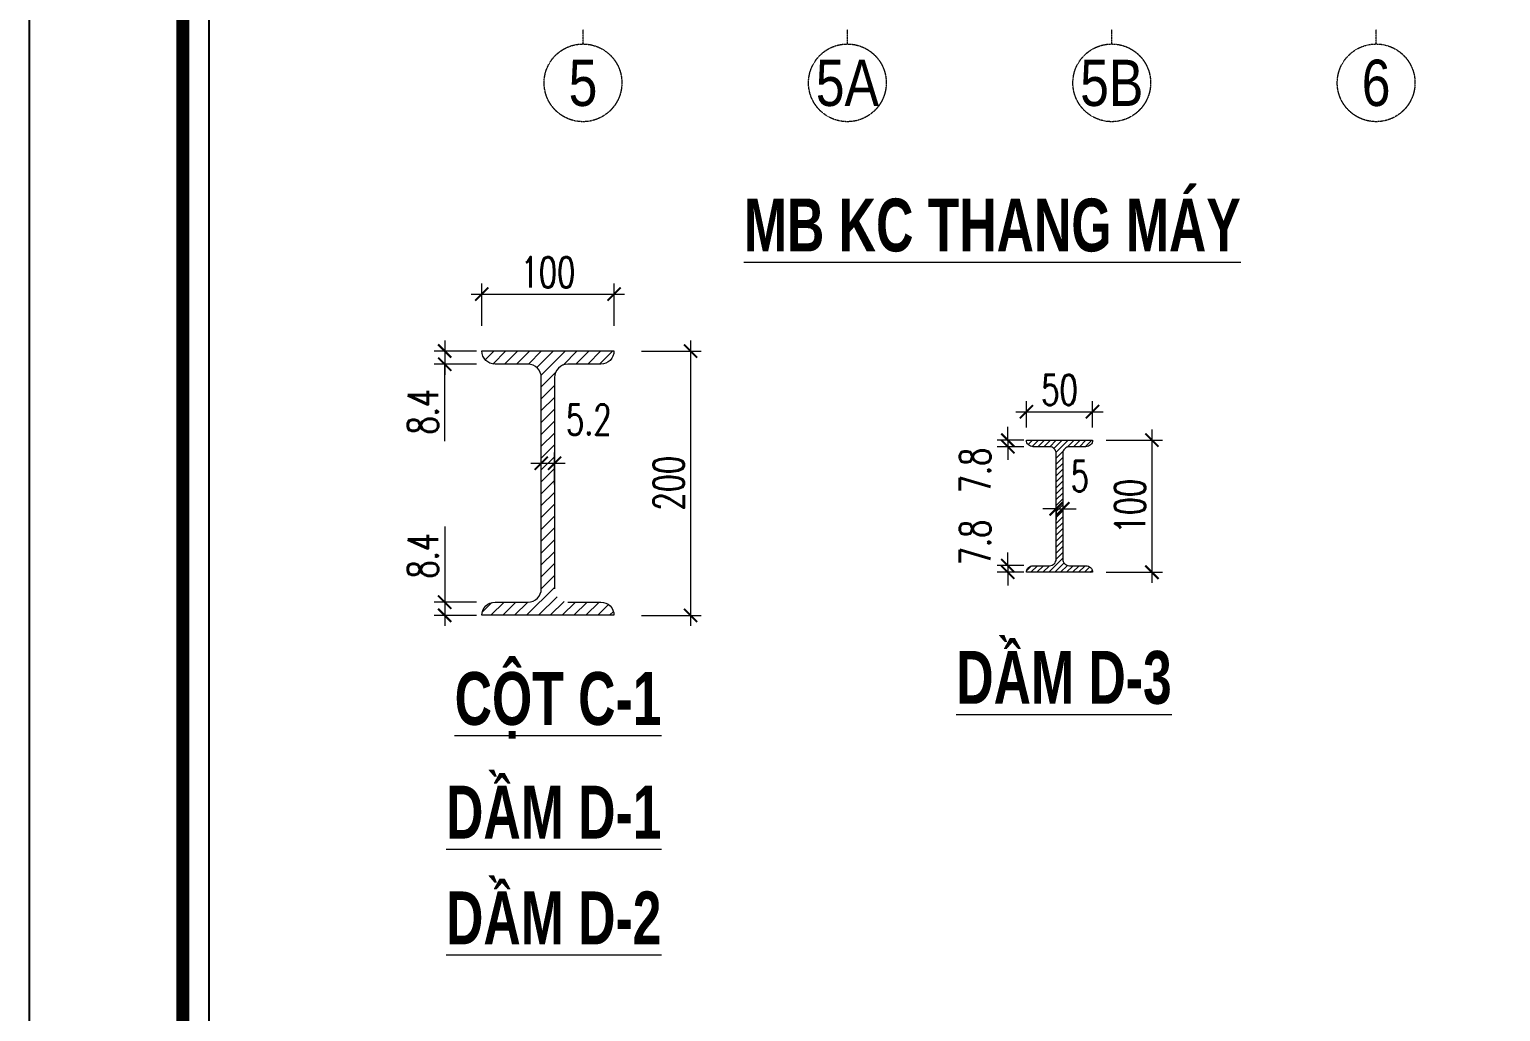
# Model space of a CAD drawing. Header units: millimetres. Extents: x 61738 to 439738, y 60858 to 151243.
# Drawn here: x 355738 to 366868, y 94061 to 101492 of the extents above; entities that cross this region are included whole.
import ezdxf
from ezdxf.enums import TextEntityAlignment as Align

# ---------------------------------------------------------------- set-up
doc = ezdxf.new("R2010")
doc.units = ezdxf.units.MM
doc.linetypes.add('CENTER', pattern=[2, 1.25, -0.25, 0.25, -0.25])
for name, color, linetype, lineweight in [('10-TEXT', 4, 'Continuous', 15), ('3-THAY', 7, 'Continuous', 18), ('6-TRUC', 8, 'CENTER', 9), ('7-HATCH', 8, 'Continuous', 13), ('8-DIM', 8, 'Continuous', 15), ('TEXT', 7, 'Continuous', 25)]:
    doc.layers.add(name, color=color, linetype=linetype, lineweight=lineweight)
doc.layers.add('Khungbo', color=32, linetype='Continuous')
doc.layers.add('KICHTHUOC', color=8, linetype='Continuous')
doc.styles.add('A3 - Text 3.5', font='VnArialH.TTF', dxfattribs={"width": 0.8, "height": 350})
doc.styles.add('A3-Text 2.3', font='vnsimli.shx', dxfattribs={"width": 0.7, "height": 230, "bigfont": 'vn.shx'})
doc.styles.add('T3', font='VnArialH-Bold.TTF', dxfattribs={"width": 0.9})
doc.dimstyles.new('A3-1-100x10', dxfattribs={"dimtxt": 230, "dimasz": 100, "dimexe": 80, "dimexo": 0, "dimgap": 50, "dimtad": 1, "dimdec": 0, "dimlfac": 0.1, "dimdsep": 49, "dimtxsty": 'A3-Text 2.3', "dimblk": 'ARCHTICK', "dimcen": 10, "dimdle": 80, "dimclrd": 8, "dimclre": 8, "dimclrt": 2, "dimadec": 0, "dimazin": 2, "dimtfac": 1, "dimtdec": 0, "dimtix": 1, "dimtmove": 1, "dimatfit": 3, "dimldrblk": 'DOT', "dimfxl": 1, "dimtolj": 1, "dimtzin": 0, "dimlwd": -1, "dimlwe": -1, "dimarcsym": 0})

# ---------------------------------------------------------------- blocks, each defined once
blk = doc.blocks.new('CDS12')
at = {"layer": 'Defpoints'}
blk.add_lwpolyline([(91835, 363353), (49835, 363353), (49835, 393053), (91835, 393053)], close=True, dxfattribs=at)
at = {"layer": 'Khungbo', "color": 1, "const_width": 100}
blk.add_lwpolyline([(91094, 364100), (50996, 364100), (50996, 392312), (91094, 392312)], close=True, dxfattribs=at)
at = {"layer": 'Khungbo', "color": 1}
blk.add_lwpolyline([(90894, 364300), (51196, 364300), (51196, 392112), (90894, 392112)], close=True, dxfattribs=at)
blk = doc.blocks.new('_ArchTick')
at = {"color": 0, "linetype": 'ByBlock', "const_width": 0.15}
blk.add_lwpolyline([(-0.5, -0.5), (0.5, 0.5)], dxfattribs=at)
blk = doc.blocks.new('*D294')
at = {"layer": '8-DIM', "color": 8, "ltscale": 400, "transparency": 16777216}
for p, q in [((359161, 99250), (359161, 99570)), ((360161, 99250), (360161, 99570))]:
    blk.add_line(p, q, dxfattribs=at)
at = {"layer": '8-DIM', "color": 8, "linetype": 'ByBlock', "ltscale": 400, "transparency": 16777216}
blk.add_line((359081, 99490), (360241, 99490), dxfattribs=at)
at = {"layer": 'Defpoints', "color": 0, "ltscale": 400, "transparency": 16777216}
for p in [(360161, 99490), (359161, 99250), (360161, 99250)]:
    blk.add_point(p, dxfattribs=at)
at = {"layer": '8-DIM', "color": 8, "ltscale": 400, "transparency": 16777216, "xscale": 100, "yscale": 100, "zscale": 100, "rotation": 180}
blk.add_blockref('_ArchTick', (359161, 99490), dxfattribs=at)
at = {"layer": '8-DIM', "color": 8, "ltscale": 400, "transparency": 16777216, "xscale": 100, "yscale": 100, "zscale": 100}
blk.add_blockref('_ArchTick', (360161, 99490), dxfattribs=at)
at = {"layer": '8-DIM', "color": 2, "ltscale": 400, "transparency": 16777216, "insert": (359661, 99655), "char_height": 230, "attachment_point": 5, "style": 'A3-Text 2.3'}
blk.add_mtext('\\A1;100', dxfattribs=at)
blk = doc.blocks.new('_Dot')
at = {"color": 0, "linetype": 'ByBlock', "lineweight": -2}
blk.add_line((-0.5, 0), (-1, 0), dxfattribs=at)
at = {"color": 0, "linetype": 'ByBlock', "const_width": 0.5}
blk.add_lwpolyline([(-0.25, 0, 1), (0.25, 0, 1)], format="xyb", close=True, dxfattribs=at)
blk = doc.blocks.new('*D295')
at = {"layer": '8-DIM', "color": 8, "ltscale": 400, "transparency": 16777216}
for p, q in [((360370, 99059), (360820, 99059)), ((360370, 97059), (360820, 97059))]:
    blk.add_line(p, q, dxfattribs=at)
at = {"layer": '8-DIM', "color": 8, "linetype": 'ByBlock', "ltscale": 400, "transparency": 16777216}
blk.add_line((360740, 99139), (360740, 96979), dxfattribs=at)
at = {"layer": 'Defpoints', "color": 0, "ltscale": 400, "transparency": 16777216}
for p in [(360370, 99059), (360370, 97059), (360740, 97059)]:
    blk.add_point(p, dxfattribs=at)
at = {"layer": '8-DIM', "color": 8, "ltscale": 400, "transparency": 16777216, "xscale": 100, "yscale": 100, "zscale": 100}
for p, rotation in [((360740, 99059), 90), ((360740, 97059), 270)]:
    blk.add_blockref('_ArchTick', p, dxfattribs=dict(at, rotation=rotation))
at = {"layer": '8-DIM', "color": 2, "ltscale": 400, "transparency": 16777216, "insert": (360575, 98059), "char_height": 230, "attachment_point": 5, "rotation": 90, "style": 'A3-Text 2.3'}
blk.add_mtext('\\A1;200', dxfattribs=at)
blk = doc.blocks.new('*D296')
at = {"layer": '8-DIM', "color": 8, "ltscale": 400, "transparency": 16777216}
for p, q in [((359611, 98050), (359611, 98290)), ((359711, 98050), (359711, 98290))]:
    blk.add_line(p, q, dxfattribs=at)
at = {"layer": '8-DIM', "color": 8, "linetype": 'ByBlock', "ltscale": 400, "transparency": 16777216}
blk.add_line((359531, 98210), (359791, 98210), dxfattribs=at)
at = {"layer": 'Defpoints', "color": 0, "ltscale": 400, "transparency": 16777216}
for p in [(359711, 98210), (359611, 98050), (359711, 98050)]:
    blk.add_point(p, dxfattribs=at)
at = {"layer": '8-DIM', "color": 8, "ltscale": 400, "transparency": 16777216, "xscale": 100, "yscale": 100, "zscale": 100, "rotation": 180}
blk.add_blockref('_ArchTick', (359611, 98210), dxfattribs=at)
at = {"layer": '8-DIM', "color": 8, "ltscale": 400, "transparency": 16777216, "xscale": 100, "yscale": 100, "zscale": 100}
blk.add_blockref('_ArchTick', (359711, 98210), dxfattribs=at)
at = {"layer": '8-DIM', "color": 2, "ltscale": 400, "transparency": 16777216, "insert": (359970, 98540), "char_height": 230, "attachment_point": 5, "style": 'A3-Text 2.3'}
blk.add_mtext('\\A1;5.2', dxfattribs=at)
blk = doc.blocks.new('*D297')
at = {"layer": '8-DIM', "color": 8, "ltscale": 400, "transparency": 16777216}
for p, q in [((359120, 99059), (358800, 99059)), ((359120, 98959), (358800, 98959))]:
    blk.add_line(p, q, dxfattribs=at)
at = {"layer": '8-DIM', "color": 8, "linetype": 'ByBlock', "ltscale": 400, "transparency": 16777216}
for p, q in [((358880, 99139), (358880, 98879)), ((358880, 98377), (358880, 98959))]:
    blk.add_line(p, q, dxfattribs=at)
at = {"layer": 'Defpoints', "color": 0, "ltscale": 400, "transparency": 16777216}
for p in [(359120, 99059), (358880, 98959), (359120, 98959)]:
    blk.add_point(p, dxfattribs=at)
at = {"layer": '8-DIM', "color": 8, "ltscale": 400, "transparency": 16777216, "xscale": 100, "yscale": 100, "zscale": 100}
for p, rotation in [((358880, 99059), 90), ((358880, 98959), 270)]:
    blk.add_blockref('_ArchTick', p, dxfattribs=dict(at, rotation=rotation))
at = {"layer": '8-DIM', "color": 2, "ltscale": 400, "transparency": 16777216, "insert": (358715, 98600), "char_height": 230, "attachment_point": 5, "rotation": 90, "style": 'A3-Text 2.3'}
blk.add_mtext('\\A1;8.4', dxfattribs=at)
blk = doc.blocks.new('*D298')
at = {"layer": '8-DIM', "color": 8, "linetype": 'ByBlock', "ltscale": 400, "transparency": 16777216}
for p, q in [((358880, 97732), (358880, 97159)), ((358880, 97239), (358880, 96979))]:
    blk.add_line(p, q, dxfattribs=at)
at = {"layer": '8-DIM', "color": 8, "ltscale": 400, "transparency": 16777216}
for p, q in [((359120, 97159), (358800, 97159)), ((359120, 97059), (358800, 97059))]:
    blk.add_line(p, q, dxfattribs=at)
at = {"layer": 'Defpoints', "color": 0, "ltscale": 400, "transparency": 16777216}
for p in [(359120, 97159), (358880, 97059), (359120, 97059)]:
    blk.add_point(p, dxfattribs=at)
at = {"layer": '8-DIM', "color": 8, "ltscale": 400, "transparency": 16777216, "xscale": 100, "yscale": 100, "zscale": 100}
for p, rotation in [((358880, 97159), 90), ((358880, 97059), 270)]:
    blk.add_blockref('_ArchTick', p, dxfattribs=dict(at, rotation=rotation))
at = {"layer": '8-DIM', "color": 2, "ltscale": 400, "transparency": 16777216, "insert": (358715, 97510), "char_height": 230, "attachment_point": 5, "rotation": 90, "style": 'A3-Text 2.3'}
blk.add_mtext('\\A1;8.4', dxfattribs=at)
blk = doc.blocks.new('*D289')
at = {"layer": '8-DIM', "color": 8, "ltscale": 400, "transparency": 16777216}
for p, q in [((363281, 98480), (363281, 98680)), ((363781, 98480), (363781, 98680))]:
    blk.add_line(p, q, dxfattribs=at)
at = {"layer": '8-DIM', "color": 8, "linetype": 'ByBlock', "ltscale": 400, "transparency": 16777216}
blk.add_line((363201, 98600), (363861, 98600), dxfattribs=at)
at = {"layer": 'Defpoints', "color": 0, "ltscale": 400, "transparency": 16777216}
for p in [(363781, 98600), (363281, 98480), (363781, 98480)]:
    blk.add_point(p, dxfattribs=at)
at = {"layer": '8-DIM', "color": 8, "ltscale": 400, "transparency": 16777216, "xscale": 100, "yscale": 100, "zscale": 100, "rotation": 180}
blk.add_blockref('_ArchTick', (363281, 98600), dxfattribs=at)
at = {"layer": '8-DIM', "color": 8, "ltscale": 400, "transparency": 16777216, "xscale": 100, "yscale": 100, "zscale": 100}
blk.add_blockref('_ArchTick', (363781, 98600), dxfattribs=at)
at = {"layer": '8-DIM', "color": 2, "ltscale": 400, "transparency": 16777216, "insert": (363531, 98765), "char_height": 230, "attachment_point": 5, "style": 'A3-Text 2.3'}
blk.add_mtext('\\A1;50', dxfattribs=at)
blk = doc.blocks.new('*D290')
at = {"layer": '8-DIM', "color": 8, "ltscale": 400, "transparency": 16777216}
for p, q in [((363885, 98385), (364310, 98385)), ((363885, 97385), (364310, 97385))]:
    blk.add_line(p, q, dxfattribs=at)
at = {"layer": '8-DIM', "color": 8, "linetype": 'ByBlock', "ltscale": 400, "transparency": 16777216}
blk.add_line((364230, 98465), (364230, 97305), dxfattribs=at)
at = {"layer": 'Defpoints', "color": 0, "ltscale": 400, "transparency": 16777216}
for p in [(363885, 98385), (363885, 97385), (364230, 97385)]:
    blk.add_point(p, dxfattribs=at)
at = {"layer": '8-DIM', "color": 8, "ltscale": 400, "transparency": 16777216, "xscale": 100, "yscale": 100, "zscale": 100}
for p, rotation in [((364230, 98385), 90), ((364230, 97385), 270)]:
    blk.add_blockref('_ArchTick', p, dxfattribs=dict(at, rotation=rotation))
at = {"layer": '8-DIM', "color": 2, "ltscale": 400, "transparency": 16777216, "insert": (364065, 97885), "char_height": 230, "attachment_point": 5, "rotation": 90, "style": 'A3-Text 2.3'}
blk.add_mtext('\\A1;100', dxfattribs=at)
blk = doc.blocks.new('*D291')
at = {"layer": '8-DIM', "color": 8, "linetype": 'ByBlock', "ltscale": 400, "transparency": 16777216}
for p, q in [((363506, 97865), (363406, 97865)), ((363506, 97865), (363556, 97865)), ((363556, 97865), (363656, 97865))]:
    blk.add_line(p, q, dxfattribs=at)
at = {"layer": '8-DIM', "color": 8, "ltscale": 400, "transparency": 16777216}
for p, q in [((363506, 97880), (363506, 97785)), ((363556, 97880), (363556, 97785))]:
    blk.add_line(p, q, dxfattribs=at)
at = {"layer": 'Defpoints', "color": 0, "ltscale": 400, "transparency": 16777216}
for p in [(363506, 97880), (363556, 97880), (363556, 97865)]:
    blk.add_point(p, dxfattribs=at)
at = {"layer": '8-DIM', "color": 8, "ltscale": 400, "transparency": 16777216, "xscale": 100, "yscale": 100, "zscale": 100}
blk.add_blockref('_ArchTick', (363506, 97865), dxfattribs=at)
at = {"layer": '8-DIM', "color": 8, "ltscale": 400, "transparency": 16777216, "xscale": 100, "yscale": 100, "zscale": 100, "rotation": 180}
blk.add_blockref('_ArchTick', (363556, 97865), dxfattribs=at)
at = {"layer": '8-DIM', "color": 2, "ltscale": 400, "transparency": 16777216, "insert": (363685, 98112), "char_height": 230, "attachment_point": 5, "style": 'A3-Text 2.3'}
blk.add_mtext('\\A1;5', dxfattribs=at)
blk = doc.blocks.new('*D292')
at = {"layer": '8-DIM', "color": 8, "ltscale": 400, "transparency": 16777216}
for p, q in [((363260, 98385), (363060, 98385)), ((363260, 98335), (363060, 98335))]:
    blk.add_line(p, q, dxfattribs=at)
at = {"layer": '8-DIM', "color": 8, "linetype": 'ByBlock', "ltscale": 400, "transparency": 16777216}
for p, q in [((363140, 98385), (363140, 98485)), ((363140, 98385), (363140, 98335)), ((363140, 98335), (363140, 98235))]:
    blk.add_line(p, q, dxfattribs=at)
at = {"layer": 'Defpoints', "color": 0, "ltscale": 400, "transparency": 16777216}
for p in [(363260, 98385), (363140, 98335), (363260, 98335)]:
    blk.add_point(p, dxfattribs=at)
at = {"layer": '8-DIM', "color": 8, "ltscale": 400, "transparency": 16777216, "xscale": 100, "yscale": 100, "zscale": 100}
for p, rotation in [((363140, 98385), 270), ((363140, 98335), 90)]:
    blk.add_blockref('_ArchTick', p, dxfattribs=dict(at, rotation=rotation))
at = {"layer": '8-DIM', "color": 2, "ltscale": 400, "transparency": 16777216, "insert": (362893, 98155), "char_height": 230, "attachment_point": 5, "rotation": 90, "style": 'A3-Text 2.3'}
blk.add_mtext('\\A1;7.8', dxfattribs=at)
blk = doc.blocks.new('*D293')
at = {"layer": '8-DIM', "color": 8, "linetype": 'ByBlock', "ltscale": 400, "transparency": 16777216}
for p, q in [((363140, 97435), (363140, 97535)), ((363140, 97435), (363140, 97385)), ((363140, 97385), (363140, 97285))]:
    blk.add_line(p, q, dxfattribs=at)
at = {"layer": '8-DIM', "color": 8, "ltscale": 400, "transparency": 16777216}
for p, q in [((363260, 97435), (363060, 97435)), ((363260, 97385), (363060, 97385))]:
    blk.add_line(p, q, dxfattribs=at)
at = {"layer": 'Defpoints', "color": 0, "ltscale": 400, "transparency": 16777216}
for p in [(363140, 97385), (363260, 97435), (363260, 97385)]:
    blk.add_point(p, dxfattribs=at)
at = {"layer": '8-DIM', "color": 8, "ltscale": 400, "transparency": 16777216, "xscale": 100, "yscale": 100, "zscale": 100}
for p, rotation in [((363140, 97435), 270), ((363140, 97385), 90)]:
    blk.add_blockref('_ArchTick', p, dxfattribs=dict(at, rotation=rotation))
at = {"layer": '8-DIM', "color": 2, "ltscale": 400, "transparency": 16777216, "insert": (362893, 97610), "char_height": 230, "attachment_point": 5, "rotation": 90, "style": 'A3-Text 2.3'}
blk.add_mtext('\\A1;7.8', dxfattribs=at)
blk = doc.blocks.new('Truc X')
at = {"layer": '6-TRUC', "color": 2}
blk.add_line((0, 0), (0, 150), dxfattribs=at)
blk.add_circle((0, -400), 400, dxfattribs=at)
at = {"layer": '6-TRUC', "color": 2, "style": 'A3 - Text 3.5', "width": 0.8}
blk.add_attdef('1', text='', height=500, dxfattribs=at).set_placement((-13, -400), align=Align.MIDDLE_CENTER)

msp = doc.modelspace()

# ---------------------------------------------------------------- hatches: boundary and pattern name
at = {"layer": '7-HATCH', "ltscale": 400}
h = msp.add_hatch(dxfattribs=at)
h.set_pattern_fill('ANSI31', color=256, scale=20)
h.set_pattern_definition([(45, (-50970, 46070), (-44.901281, 44.901281), [])])
h.paths.add_polyline_path([(359710.7, 98859.3, -0.4142136), (359810.7, 98959.3), (360060.7, 98959.3, 0.4142136), (360160.7, 99059.3), (359160.7, 99059.3, 0.4142136), (359260.7, 98959.3), (359510.7, 98959.3, -0.4142136), (359610.7, 98859.3), (359610.7, 97259.3, -0.4142136), (359510.7, 97159.3), (359260.7, 97159.3, 0.4142136), (359160.7, 97059.3), (360160.7, 97059.3, 0.4142136), (360060.7, 97159.3), (359810.7, 97159.3, -0.4142136), (359710.7, 97259.3)])
h = msp.add_hatch(dxfattribs=at)
h.set_pattern_fill('ANSI31', color=256, scale=10)
h.set_pattern_definition([(45, (158215.355, 71890), (-22.4506403, 22.4506403), [])])
h.paths.add_polyline_path([(363555.7, 98284.6, -0.4142136), (363605.7, 98334.6), (363730.7, 98334.6, 0.4142136), (363780.7, 98384.6), (363280.7, 98384.6, 0.4142136), (363330.7, 98334.6), (363455.7, 98334.6, -0.4142136), (363505.7, 98284.6), (363505.7, 97484.6, -0.4142136), (363455.7, 97434.6), (363330.7, 97434.6, 0.4142136), (363280.7, 97384.6), (363780.7, 97384.6, 0.4142136), (363730.7, 97434.6), (363605.7, 97434.6, -0.4142136), (363555.7, 97484.6)])

# ---------------------------------------------------------------- linework, layer by layer
at = {"layer": '3-THAY'}
msp.add_lwpolyline([(359810.7, 97159.3), (360060.7, 97159.3, -0.4142136), (360160.7, 97059.3), (359160.7, 97059.3), (359160.7, 97059.3, -0.4142136), (359260.7, 97159.3), (359510.7, 97159.3, 0.4142136), (359610.7, 97259.3), (359610.7, 98859.3, 0.4142136), (359510.7, 98959.3), (359260.7, 98959.3, -0.4142136), (359160.7, 99059.3), (359160.7, 99059.3), (360160.7, 99059.3), (360160.7, 99059.3, -0.4142136), (360060.7, 98959.3), (359810.7, 98959.3, 0.4142136), (359710.7, 98859.3), (359710.7, 97259.3)], format="xyb", dxfattribs=at)
msp.add_lwpolyline([(363780.7, 97384.6), (363280.7, 97384.6), (363280.7, 97384.6, -0.4142136), (363330.7, 97434.6), (363455.7, 97434.6, 0.4142136), (363505.7, 97484.6), (363505.7, 98284.6, 0.4142136), (363455.7, 98334.6), (363330.7, 98334.6, -0.4142136), (363280.7, 98384.6), (363280.7, 98384.6), (363780.7, 98384.6), (363780.7, 98384.6, -0.4142136), (363730.7, 98334.6), (363605.7, 98334.6, 0.4142136), (363555.7, 98284.6), (363555.7, 97484.6, 0.4142136), (363605.7, 97434.6), (363730.7, 97434.6, -0.4142136), (363780.7, 97384.6)], format="xyb", close=True, dxfattribs=at)

# ---------------------------------------------------------------- block references
at = {"layer": 'KICHTHUOC'}
msp.add_blockref('CDS12', (305903.3, -279252.9), dxfattribs=at)
ref = msp.add_blockref('Truc X', (359926.3, 101382.1), dxfattribs=dict(at, xscale=0.7349999999496504, yscale=0.7349999999496504, zscale=0.7349999999496504))
ref.add_attrib('1', '5', dxfattribs={"layer": 'TEXT', "color": 2, "height": 350, "style": 'A3 - Text 3.5', "width": 0.8}).set_placement((359926.3, 101088.1), align=Align.MIDDLE_CENTER)
ref = msp.add_blockref('Truc X', (361926.4, 101382.1), dxfattribs=dict(at, xscale=0.7349999999496504, yscale=0.7349999999496504, zscale=0.7349999999496504))
ref.add_attrib('1', '5a', dxfattribs={"layer": 'TEXT', "color": 2, "height": 350, "style": 'A3 - Text 3.5', "width": 0.8}).set_placement((361926.4, 101088.1), align=Align.MIDDLE_CENTER)
ref = msp.add_blockref('Truc X', (363926.4, 101382.1), dxfattribs=dict(at, xscale=0.7349999999496504, yscale=0.7349999999496504, zscale=0.7349999999496504))
ref.add_attrib('1', '5b', dxfattribs={"layer": 'TEXT', "color": 2, "height": 350, "style": 'A3 - Text 3.5', "width": 0.8}).set_placement((363926.4, 101088.1), align=Align.MIDDLE_CENTER)
ref = msp.add_blockref('Truc X', (365926.3, 101382.1), dxfattribs=dict(at, xscale=0.7349999999496504, yscale=0.7349999999496504, zscale=0.7349999999496504))
ref.add_attrib('1', '6', dxfattribs={"layer": 'TEXT', "color": 2, "height": 350, "style": 'A3 - Text 3.5', "width": 0.8}).set_placement((365926.3, 101088.1), align=Align.MIDDLE_CENTER)

# ---------------------------------------------------------------- texts
at = {"layer": '10-TEXT', "style": 'T3', "width": 0.7}
for s, p in [('%%Umb kc THANG M¸Y', (364902.5, 99812.4)), ('%%UdÇm d-3', (364380, 96390)), ('%%Ucét c-1', (360519.8, 96230)), ('%%UdÇm d-1', (360519.8, 95370)), ('%%UdÇm d-2', (360519.8, 94570))]:
    msp.add_text(s, height=400, dxfattribs=at).set_placement(p, align=Align.RIGHT)

# ---------------------------------------------------------------- dimensions: what is measured, and where the dimension line sits
at = {"layer": '8-DIM', "ltscale": 400}
for base, p1, p2, picture, middle in [((360160.7, 99490), (359160.7, 99250), (360160.7, 99250), '*D294', (359660.7, 99655)), ((363780.7, 98600), (363280.7, 98480), (363780.7, 98480), '*D289', (363530.7, 98765))]:
    dim = msp.add_linear_dim(base=base, p1=p1, p2=p2, dimstyle='A3-1-100x10', dxfattribs=at)
    dim.commit()
    dim.dimension.update_dxf_attribs({"geometry": picture, "text_midpoint": middle})
for base, p1, p2, text, picture, middle in [((358880, 98959.3), (359120, 99059.3), (359120, 98959.3), '8.4', '*D297', (358715, 98600)), ((363140.4, 98334.6), (363260.4, 98384.6), (363260.4, 98334.6), '7.8', '*D292', (363057.9, 98155)), ((363140.4, 97384.6), (363260.4, 97434.6), (363260.4, 97384.6), '7.8', '*D293', (363057.9, 97610)), ((358880, 97059.3), (359120, 97159.3), (359120, 97059.3), '8.4', '*D298', (358715, 97510))]:
    dim = msp.add_linear_dim(base=base, p1=p1, p2=p2, angle=90, text=text, dimstyle='A3-1-100x10', dxfattribs=at)
    dim.commit()
    dim.dimension.update_dxf_attribs({"geometry": picture, "text_midpoint": middle, "dimtype": 160})
for base, p1, p2, picture, middle in [((360740, 97059.3), (360370, 99059.3), (360370, 97059.3), '*D295', (360575, 98059.3)), ((364230, 97384.6), (363885.4, 98384.6), (363885.4, 97384.6), '*D290', (364065, 97884.6))]:
    dim = msp.add_linear_dim(base=base, p1=p1, p2=p2, angle=90, dimstyle='A3-1-100x10', dxfattribs=at)
    dim.commit()
    dim.dimension.update_dxf_attribs({"geometry": picture, "text_midpoint": middle})
for base, p1, p2, text, picture, middle in [((359710.7, 98210), (359610.7, 98050), (359710.7, 98050), '5.2', '*D296', (359970, 98375)), ((363555.7, 97864.6), (363505.7, 97880), (363555.7, 97880), '5', '*D291', (363685.4, 97947.1))]:
    dim = msp.add_linear_dim(base=base, p1=p1, p2=p2, text=text, dimstyle='A3-1-100x10', dxfattribs=at)
    dim.commit()
    dim.dimension.update_dxf_attribs({"geometry": picture, "text_midpoint": middle, "dimtype": 160})

doc.saveas('drawing.dxf')
